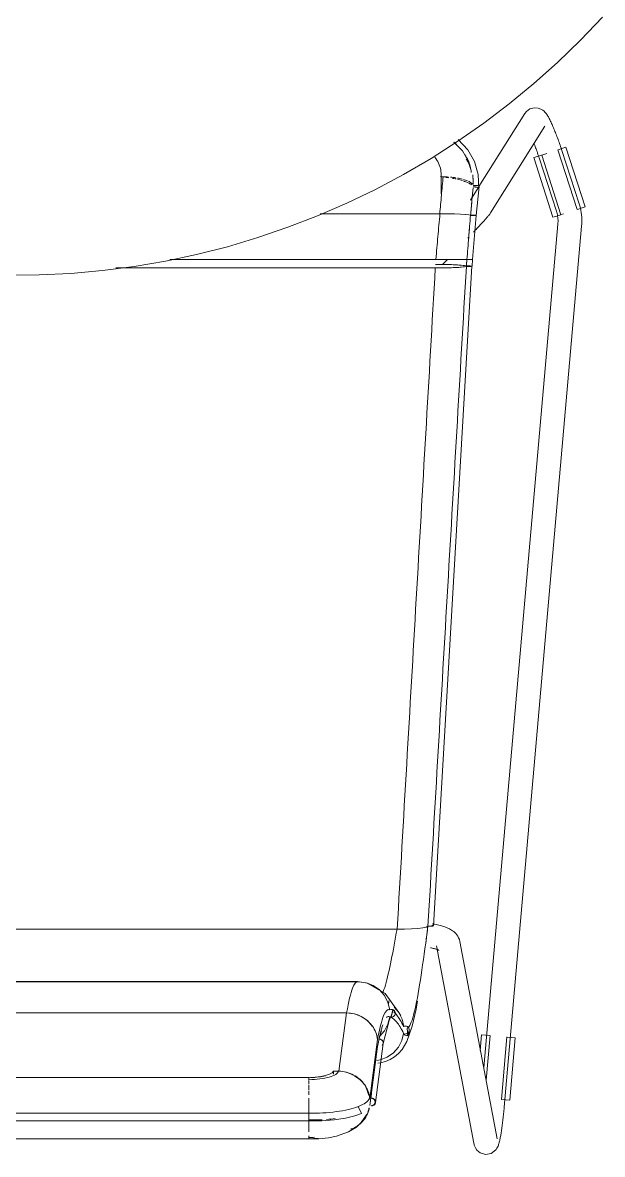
# Model space of a CAD drawing. Header units: millimetres. Extents: x 79795 to 317870, y -36033 to 97293.
# Drawn here: x 219601 to 219892, y 11463 to 12033 of the extents above; entities that cross this region are included whole.
import ezdxf

# ---------------------------------------------------------------- set-up
doc = ezdxf.new("R2010")
doc.units = ezdxf.units.MM
doc.header["$MEASUREMENT"] = 0
doc.layers.add('I-FURN', color=8, linetype='CONTINUOUS', lineweight=9)

msp = doc.modelspace()

# ---------------------------------------------------------------- linework, layer by layer
at = {"layer": 'I-FURN'}
for p, q in [((219881.25, 12023.81), (219892.29, 12035.39)), ((219869.76, 12012.68), (219881.25, 12023.81)), ((219857.83, 12002.02), (219869.76, 12012.68)), ((219845.48, 11991.85), (219857.83, 12002.02)), ((219832.74, 11982.18), (219845.48, 11991.85)), ((219853.23, 11986.95), (219830.2, 11950.18)), ((219854.12, 11988.07), (219853.23, 11986.95)), ((219854.12, 11988.07), (219855.86, 11989.29)), ((219855.86, 11989.29), (219858.08, 11989.88)), ((219858.08, 11989.88), (219860.06, 11989.71)), ((219860.06, 11989.71), (219861.44, 11989.18)), ((219861.44, 11989.18), (219862.35, 11988.62)), ((219862.35, 11988.62), (219862.98, 11988.1)), ((219862.98, 11988.1), (219863.44, 11987.63)), ((219863.44, 11987.63), (219863.81, 11987.21)), ((219863.81, 11987.21), (219864.13, 11986.81)), ((219864.13, 11986.81), (219864.4, 11986.41)), ((219864.4, 11986.41), (219864.66, 11986.03)), ((219864.66, 11986.03), (219864.9, 11985.64)), ((219819.62, 11973.02), (219832.74, 11982.18)), ((219836.09, 11936.99), (219863.4, 11980.58)), ((219864.9, 11985.64), (219865.14, 11985.24)), ((219865.14, 11985.24), (219865.37, 11984.83)), ((219865.37, 11984.83), (219865.6, 11984.4)), ((219865.6, 11984.4), (219865.82, 11983.96)), ((219865.82, 11983.96), (219866.05, 11983.5)), ((219866.05, 11983.5), (219866.29, 11983.03)), ((219866.29, 11983.03), (219866.52, 11982.54)), ((219866.52, 11982.54), (219866.75, 11982.03)), ((219866.75, 11982.03), (219866.99, 11981.5)), ((219866.99, 11981.5), (219867.23, 11980.96)), ((219867.23, 11980.96), (219867.47, 11980.39)), ((219867.47, 11980.39), (219867.72, 11979.82)), ((219867.72, 11979.82), (219867.97, 11979.22)), ((219867.97, 11979.22), (219868.21, 11978.61)), ((219868.21, 11978.61), (219868.47, 11977.98)), ((219868.47, 11977.98), (219868.72, 11977.34)), ((219868.72, 11977.34), (219868.97, 11976.69)), ((219868.97, 11976.69), (219869.23, 11976.03)), ((219869.23, 11976.03), (219869.48, 11975.35)), ((219869.48, 11975.35), (219869.73, 11974.66)), ((219869.73, 11974.66), (219869.99, 11973.96)), ((219806.14, 11964.4), (219819.62, 11973.02)), ((219821.91, 11968.18), (219817.66, 11972.64)), ((219824.6, 11968.76), (219819.85, 11973.91)), ((219858.04, 11971.69), (219858.27, 11971.07)), ((219858.27, 11971.07), (219858.5, 11970.43)), ((219858.5, 11970.43), (219858.74, 11969.78)), ((219858.74, 11969.78), (219858.97, 11969.13)), ((219858.97, 11969.13), (219859.21, 11968.46)), ((219869.99, 11973.96), (219870.24, 11973.25)), ((219869.99, 11968.71), (219871.96, 11969.35)), ((219870.24, 11973.25), (219870.5, 11972.54)), ((219870.5, 11972.54), (219870.75, 11971.82)), ((219870.75, 11971.82), (219871, 11971.09)), ((219871, 11971.09), (219871.25, 11970.35)), ((219871.25, 11970.35), (219871.5, 11969.62)), ((219871.5, 11969.62), (219871.74, 11968.88)), ((219871.96, 11969.35), (219873.91, 11969.98)), ((219873.91, 11969.98), (219883.6, 11939.97)), ((219792.33, 11956.32), (219806.14, 11964.4)), ((219825.28, 11962.35), (219821.91, 11968.18)), ((219827.98, 11962.75), (219824.6, 11968.76)), ((219857.76, 11964.76), (219859.71, 11965.39)), ((219857.76, 11964.76), (219867.45, 11934.76)), ((219859.21, 11968.46), (219859.44, 11967.79)), ((219859.44, 11967.79), (219859.68, 11967.11)), ((219859.68, 11967.11), (219859.91, 11966.42)), ((219859.71, 11965.39), (219861.68, 11966.03)), ((219859.91, 11966.42), (219860.14, 11965.73)), ((219860.14, 11965.73), (219860.37, 11965.04)), ((219860.37, 11965.04), (219860.48, 11964.71)), ((219860.48, 11964.71), (219869.19, 11937.9)), ((219871.49, 11936.06), (219861.8, 11966.07)), ((219864.38, 11966.9), (219861.9, 11966.1)), ((219869.87, 11968.67), (219879.56, 11938.67)), ((219871.74, 11968.88), (219871.89, 11968.42)), ((219880.6, 11941.6), (219871.89, 11968.42)), ((219829.86, 11956.23), (219827.98, 11962.75)), ((219778.21, 11948.8), (219792.33, 11956.32)), ((219811.15, 11955.11), (219812.19, 11955.11)), ((219811.2, 11946.6), (219811.2, 11956.35)), ((219830.14, 11949.32), (219829.86, 11956.23)), ((219763.8, 11941.86), (219778.21, 11948.8)), ((219829.83, 11949.6), (219825.92, 11943.36)), ((219830.27, 11950.21), (219828.85, 11935.72)), ((219749.12, 11935.49), (219763.8, 11941.86)), ((219880.62, 11941.56), (219880.6, 11941.6)), ((219880.95, 11940.47), (219880.62, 11941.56)), ((219881.23, 11939.36), (219880.95, 11940.47)), ((219734.2, 11929.72), (219749.12, 11935.49)), ((219810.5, 11936.55), (219750.38, 11936.55)), ((219750.38, 11936.55), (219810.5, 11936.55)), ((219814.26, 11936.53), (219810.5, 11936.55)), ((219810.62, 11936.55), (219814.26, 11936.53)), ((219814.35, 11936.53), (219817.79, 11936.45)), ((219817.79, 11936.45), (219814.36, 11936.53)), ((219820.89, 11936.34), (219817.79, 11936.45)), ((219817.86, 11936.45), (219820.89, 11936.34)), ((219823.37, 11936.19), (219820.89, 11936.34)), ((219820.93, 11936.34), (219823.37, 11936.19)), ((219825.1, 11936.01), (219823.37, 11936.19)), ((219823.39, 11936.19), (219825.1, 11936.01)), ((219826, 11935.82), (219825.1, 11936.01)), ((219825.11, 11936.01), (219825.99, 11935.82)), ((219825.99, 11935.82), (219826.46, 11935.82)), ((219826.47, 11935.82), (219826, 11935.82)), ((219826.01, 11935.63), (219826.48, 11935.62)), ((219826.48, 11935.62), (219826.01, 11935.63)), ((219826.46, 11935.82), (219826.96, 11935.83)), ((219826.96, 11935.83), (219826.47, 11935.82)), ((219826.48, 11935.62), (219826.98, 11935.62)), ((219826.97, 11935.62), (219826.48, 11935.62)), ((219827.45, 11935.82), (219826.96, 11935.83)), ((219826.96, 11935.83), (219827.45, 11935.82)), ((219827.47, 11935.63), (219826.97, 11935.62)), ((219826.98, 11935.62), (219827.47, 11935.63)), ((219828.84, 11935.72), (219827.02, 11913.52)), ((219827.91, 11935.81), (219827.45, 11935.82)), ((219827.45, 11935.82), (219827.9, 11935.81)), ((219827.47, 11935.63), (219827.92, 11935.64)), ((219827.92, 11935.64), (219827.47, 11935.63)), ((219827.9, 11935.81), (219828.29, 11935.8)), ((219828.29, 11935.8), (219827.91, 11935.81)), ((219828.59, 11935.77), (219828.29, 11935.8)), ((219828.29, 11935.8), (219828.58, 11935.77)), ((219828.3, 11935.65), (219828.59, 11935.67)), ((219828.59, 11935.67), (219828.3, 11935.65)), ((219828.78, 11935.75), (219828.59, 11935.77)), ((219828.59, 11935.67), (219828.78, 11935.7)), ((219828.78, 11935.7), (219828.59, 11935.67)), ((219828.77, 11935.75), (219828.84, 11935.72)), ((219828.85, 11935.72), (219828.78, 11935.75)), ((219828.78, 11935.7), (219828.85, 11935.72)), ((219828.84, 11935.72), (219828.78, 11935.7)), ((219834.56, 11935.01), (219834.33, 11934.75)), ((219834.78, 11935.26), (219834.56, 11935.01)), ((219834.98, 11935.51), (219834.78, 11935.26)), ((219835.17, 11935.74), (219834.98, 11935.51)), ((219835.35, 11935.96), (219835.17, 11935.74)), ((219835.52, 11936.18), (219835.35, 11935.96)), ((219835.7, 11936.41), (219835.52, 11936.18)), ((219835.88, 11936.67), (219835.7, 11936.41)), ((219836.09, 11936.99), (219835.88, 11936.67)), ((219869.4, 11935.39), (219867.45, 11934.76)), ((219869.19, 11937.9), (219869.38, 11937.26)), ((219869.38, 11937.26), (219869.55, 11936.62)), ((219871.37, 11936.02), (219869.4, 11935.39)), ((219869.55, 11936.62), (219869.69, 11935.97)), ((219869.69, 11935.97), (219869.8, 11935.32)), ((219869.8, 11935.32), (219869.89, 11934.67)), ((219872.75, 11936.47), (219871.59, 11936.09)), ((219881.65, 11939.34), (219879.75, 11938.73)), ((219881.47, 11938.25), (219881.23, 11939.36)), ((219881.67, 11937.12), (219881.47, 11938.25)), ((219883.6, 11939.97), (219881.65, 11939.34)), ((219881.82, 11935.99), (219881.67, 11937.12)), ((219881.92, 11934.85), (219881.82, 11935.99)), ((219881.98, 11933.71), (219881.92, 11934.85)), ((219719.06, 11924.54), (219734.2, 11929.72)), ((219829.25, 11929.15), (219828.82, 11928.68)), ((219829.67, 11929.6), (219829.25, 11929.15)), ((219830.08, 11930.04), (219829.67, 11929.6)), ((219830.49, 11930.48), (219830.08, 11930.04)), ((219830.88, 11930.9), (219830.49, 11930.48)), ((219831.26, 11931.32), (219830.88, 11930.9)), ((219831.63, 11931.72), (219831.26, 11931.32)), ((219831.98, 11932.11), (219831.63, 11931.72)), ((219832.33, 11932.49), (219831.98, 11932.11)), ((219832.66, 11932.85), (219832.33, 11932.49)), ((219869.93, 11931.34), (219832.65, 11506.99)), ((219832.97, 11933.2), (219832.66, 11932.85)), ((219833.27, 11933.54), (219832.97, 11933.2)), ((219833.56, 11933.86), (219833.27, 11933.54)), ((219833.83, 11934.17), (219833.56, 11933.86)), ((219834.09, 11934.47), (219833.83, 11934.17)), ((219834.33, 11934.75), (219834.09, 11934.47)), ((219842.94, 11486.97), (219881.89, 11930.29)), ((219869.89, 11934.67), (219869.95, 11934.01)), ((219869.94, 11931.36), (219869.93, 11931.34)), ((219869.98, 11932.02), (219869.94, 11931.36)), ((219869.95, 11934.01), (219869.99, 11933.35)), ((219870, 11932.68), (219869.98, 11932.02)), ((219869.99, 11933.35), (219870, 11932.68)), ((219881.89, 11930.29), (219881.97, 11931.43)), ((219881.97, 11931.43), (219882, 11932.57)), ((219882, 11932.57), (219881.98, 11933.71)), ((219703.72, 11919.98), (219719.06, 11924.54)), ((219825.11, 11924.77), (219824.63, 11924.26)), ((219827.93, 11927.74), (219827.47, 11927.25)), ((219828.37, 11928.21), (219827.93, 11927.74)), ((219828.82, 11928.68), (219828.37, 11928.21)), ((219688.22, 11916.03), (219703.72, 11919.98)), ((219656.8, 11910.02), (219672.57, 11912.71)), ((219672.57, 11912.71), (219688.22, 11916.03)), ((219674.81, 11913.59), (219808.55, 11913.59)), ((219808.55, 11913.59), (219674.81, 11913.59)), ((219808.55, 11913.59), (219812.34, 11913.58)), ((219812.34, 11913.58), (219808.55, 11913.59)), ((219811.78, 11910.91), (219814.35, 11913.58)), ((219812.34, 11913.58), (219815.91, 11913.58)), ((219815.91, 11913.58), (219812.34, 11913.58)), ((219815.9, 11913.47), (219812.34, 11913.46)), ((219812.34, 11913.46), (219815.9, 11913.47)), ((219815.91, 11913.58), (219819.04, 11913.57)), ((219819.04, 11913.57), (219815.91, 11913.58)), ((219821.52, 11913.49), (219819.02, 11913.48)), ((219819.03, 11913.48), (219821.53, 11913.49)), ((219819.04, 11913.57), (219821.54, 11913.56)), ((219821.54, 11913.56), (219819.04, 11913.57)), ((219823.27, 11913.5), (219821.52, 11913.49)), ((219821.53, 11913.49), (219823.28, 11913.5)), ((219823.29, 11913.54), (219821.54, 11913.56)), ((219821.55, 11913.56), (219823.29, 11913.54)), ((219823.29, 11913.54), (219824.18, 11913.53)), ((219824.18, 11913.53), (219823.29, 11913.54)), ((219824.64, 11913.52), (219824.17, 11913.52)), ((219824.17, 11913.52), (219824.64, 11913.52)), ((219824.18, 11913.53), (219824.65, 11913.53)), ((219824.65, 11913.53), (219824.18, 11913.53)), ((219825.14, 11913.51), (219824.64, 11913.52)), ((219824.64, 11913.52), (219825.14, 11913.51)), ((219824.65, 11913.53), (219825.14, 11913.53)), ((219825.15, 11913.53), (219824.65, 11913.53)), ((219825.14, 11913.53), (219825.63, 11913.53)), ((219825.63, 11913.52), (219825.14, 11913.51)), ((219825.14, 11913.51), (219825.63, 11913.52)), ((219825.64, 11913.53), (219825.15, 11913.53)), ((219825.63, 11913.53), (219826.09, 11913.53)), ((219826.08, 11913.52), (219825.63, 11913.52)), ((219825.63, 11913.52), (219826.08, 11913.52)), ((219826.09, 11913.53), (219825.64, 11913.53)), ((219826.46, 11913.52), (219826.08, 11913.52)), ((219826.08, 11913.52), (219826.47, 11913.52)), ((219826.09, 11913.53), (219826.47, 11913.53)), ((219826.47, 11913.53), (219826.09, 11913.53)), ((219826.76, 11913.52), (219826.46, 11913.52)), ((219826.47, 11913.53), (219826.76, 11913.53)), ((219826.76, 11913.53), (219826.47, 11913.53)), ((219826.47, 11913.52), (219826.76, 11913.52)), ((219826.75, 11910.16), (219827.01, 11913.52)), ((219826.76, 11913.53), (219826.95, 11913.52)), ((219826.95, 11913.52), (219826.76, 11913.53)), ((219826.95, 11913.52), (219826.76, 11913.52)), ((219826.76, 11913.52), (219826.95, 11913.52)), ((219826.95, 11913.52), (219827.01, 11913.52)), ((219827.01, 11913.52), (219826.95, 11913.52)), ((219826.95, 11913.52), (219827.02, 11913.52)), ((219827.02, 11913.52), (219826.95, 11913.52)), ((219609.02, 11905.74), (219625, 11906.53)), ((219625, 11906.53), (219640.93, 11907.96)), ((219640.93, 11907.96), (219656.8, 11910.02)), ((219647.71, 11909.27), (219808.29, 11909.27)), ((219808.29, 11909.27), (219647.71, 11909.27)), ((219826.74, 11910.16), (219807.45, 11578.25)), ((219808.29, 11909.27), (219812.07, 11909.3)), ((219812.08, 11911.03), (219808.4, 11911.06)), ((219812.07, 11909.3), (219815.64, 11909.37)), ((219815.63, 11910.95), (219812.08, 11911.03)), ((219818.75, 11910.83), (219815.63, 11910.95)), ((219815.64, 11909.37), (219818.77, 11909.5)), ((219821.25, 11910.67), (219818.75, 11910.83)), ((219818.77, 11909.5), (219821.27, 11909.66)), ((219823, 11910.47), (219821.25, 11910.67)), ((219821.27, 11909.66), (219823.02, 11909.85)), ((219823.9, 11910.26), (219823, 11910.47)), ((219823.02, 11909.85), (219823.91, 11910.06)), ((219824.37, 11910.27), (219823.9, 11910.26)), ((219823.91, 11910.06), (219824.38, 11910.06)), ((219824.87, 11910.27), (219824.37, 11910.27)), ((219824.38, 11910.06), (219824.87, 11910.05)), ((219825.36, 11910.27), (219824.87, 11910.27)), ((219824.87, 11910.05), (219825.36, 11910.06)), ((219825.81, 11910.26), (219825.36, 11910.27)), ((219825.36, 11910.06), (219825.81, 11910.07)), ((219826.19, 11910.24), (219825.81, 11910.26)), ((219825.81, 11910.07), (219826.2, 11910.09)), ((219826.48, 11910.22), (219826.19, 11910.24)), ((219826.2, 11910.09), (219826.49, 11910.11)), ((219826.67, 11910.19), (219826.48, 11910.22)), ((219826.49, 11910.11), (219826.68, 11910.14)), ((219826.74, 11910.16), (219826.67, 11910.19)), ((219826.68, 11910.14), (219826.74, 11910.16)), ((219593.02, 11905.6), (219609.02, 11905.74)), ((219405.64, 11576.54), (219789.04, 11576.54)), ((219789.04, 11576.54), (219405.64, 11576.54)), ((219789.04, 11576.54), (219792.81, 11576.6)), ((219792.81, 11576.6), (219789.12, 11576.54)), ((219792.81, 11576.6), (219796.34, 11576.75)), ((219796.34, 11576.75), (219792.87, 11576.6)), ((219796.34, 11576.75), (219799.44, 11576.99)), ((219799.45, 11576.99), (219796.39, 11576.75)), ((219799.44, 11576.99), (219801.94, 11577.3)), ((219801.94, 11577.3), (219799.48, 11576.99)), ((219801.94, 11577.3), (219803.68, 11577.67)), ((219803.68, 11577.67), (219801.95, 11577.3)), ((219803.68, 11577.67), (219804.59, 11578.07)), ((219804.59, 11578.07), (219803.68, 11577.67)), ((219804.59, 11578.07), (219805.06, 11578.05)), ((219805.06, 11578.05), (219804.59, 11578.07)), ((219805.06, 11578.05), (219805.55, 11578.04)), ((219805.56, 11578.04), (219805.06, 11578.05)), ((219805.55, 11578.04), (219806.05, 11578.05)), ((219806.05, 11578.05), (219805.56, 11578.04)), ((219806.05, 11578.05), (219806.5, 11578.07)), ((219806.51, 11578.07), (219806.05, 11578.05)), ((219806.5, 11578.07), (219806.89, 11578.11)), ((219806.89, 11578.11), (219806.51, 11578.07)), ((219806.91, 11578.4), (219806.54, 11578.44)), ((219806.54, 11578.44), (219806.92, 11578.4)), ((219807.35, 11579.16), (219806.64, 11579.28)), ((219806.89, 11578.11), (219807.19, 11578.15)), ((219807.19, 11578.15), (219806.89, 11578.11)), ((219807.2, 11578.36), (219806.91, 11578.4)), ((219806.92, 11578.4), (219807.21, 11578.36)), ((219808.04, 11579.04), (219807.35, 11579.16)), ((219807.45, 11578.25), (219807.39, 11578.31)), ((219807.39, 11578.31), (219807.45, 11578.25)), ((219808.72, 11578.9), (219808.04, 11579.04)), ((219809.39, 11578.76), (219808.72, 11578.9)), ((219810.05, 11578.61), (219809.39, 11578.76)), ((219810.69, 11578.44), (219810.05, 11578.61)), ((219811.32, 11578.27), (219810.69, 11578.44)), ((219811.94, 11578.09), (219811.32, 11578.27)), ((219812.54, 11577.9), (219811.94, 11578.09)), ((219813.13, 11577.69), (219812.54, 11577.9)), ((219813.71, 11577.47), (219813.13, 11577.69)), ((219814.29, 11577.24), (219813.71, 11577.47)), ((219814.85, 11576.98), (219814.29, 11577.24)), ((219815.4, 11576.71), (219814.85, 11576.98)), ((219815.93, 11576.42), (219815.4, 11576.71)), ((219816.47, 11576.1), (219815.93, 11576.42)), ((219817.01, 11575.74), (219816.47, 11576.1)), ((219817.54, 11575.34), (219817.01, 11575.74)), ((219818.07, 11574.88), (219817.54, 11575.34)), ((219818.59, 11574.37), (219818.07, 11574.88)), ((219819.1, 11573.77), (219818.59, 11574.37)), ((219819.59, 11573.08), (219819.1, 11573.77)), ((219820.02, 11572.29), (219819.59, 11573.08)), ((219820.39, 11571.4), (219820.02, 11572.29)), ((219820.65, 11570.41), (219820.39, 11571.4)), ((219839.46, 11471.12), (219820.65, 11570.41)), ((219806.31, 11567.15), (219805.81, 11567.25)), ((219806.78, 11567.05), (219806.31, 11567.15)), ((219807.22, 11566.94), (219806.78, 11567.05)), ((219807.64, 11566.84), (219807.22, 11566.94)), ((219808.04, 11566.73), (219807.64, 11566.84)), ((219808.4, 11566.62), (219808.04, 11566.73)), ((219808.74, 11566.51), (219808.4, 11566.62)), ((219809.04, 11566.41), (219808.74, 11566.51)), ((219808.85, 11568.17), (219827.67, 11468.88)), ((219809.31, 11566.31), (219809.04, 11566.41)), ((219809.54, 11566.21), (219809.31, 11566.31)), ((219809.74, 11566.12), (219809.54, 11566.21)), ((219809.89, 11566.05), (219809.74, 11566.12)), ((219809.98, 11566), (219809.89, 11566.05)), ((219810.05, 11565.96), (219809.98, 11566)), ((219810.07, 11565.94), (219810.05, 11565.96)), ((219424.94, 11550.04), (219769.73, 11550.04)), ((219769.73, 11550.04), (219424.94, 11550.04)), ((219769.19, 11550.19), (219464.39, 11550.19)), ((219769.19, 11550.19), (219774.23, 11549.39)), ((219773.52, 11549.56), (219769.73, 11550.04)), ((219769.73, 11550.03), (219773.52, 11549.56)), ((219773.52, 11549.56), (219777.09, 11548.19)), ((219777.09, 11548.2), (219773.52, 11549.56)), ((219774.23, 11549.39), (219777.4, 11548.02)), ((219774.38, 11549.32), (219783.03, 11544.21)), ((219780.23, 11546.03), (219777.09, 11548.2)), ((219777.09, 11548.19), (219780.22, 11546.02)), ((219780.22, 11546.02), (219782.73, 11543.15)), ((219782.73, 11543.15), (219780.23, 11546.03)), ((219782.73, 11543.15), (219784.48, 11539.76)), ((219784.49, 11539.76), (219782.73, 11543.15)), ((219783.03, 11544.21), (219790.02, 11534.67)), ((219785.38, 11536.05), (219784.49, 11539.76)), ((219785.85, 11536.21), (219785.38, 11536.05)), ((219785.38, 11536.04), (219785.85, 11536.2)), ((219786.35, 11536.25), (219785.85, 11536.21)), ((219785.85, 11536.2), (219786.35, 11536.24)), ((219786.84, 11536.16), (219786.35, 11536.25)), ((219786.35, 11536.24), (219786.84, 11536.16)), ((219787.56, 11537.43), (219789.96, 11534.59)), ((219789.97, 11534.59), (219787.56, 11537.43)), ((219796.72, 11527.75), (219798.61, 11536.27)), ((219798.61, 11536.27), (219799.35, 11540.34)), ((219430.98, 11534.44), (219763.69, 11534.44)), ((219763.69, 11534.44), (219430.98, 11534.44)), ((219763.69, 11534.44), (219759.83, 11505.16)), ((219767.46, 11533.96), (219763.69, 11534.44)), ((219771.01, 11532.64), (219767.64, 11533.92)), ((219774.12, 11530.57), (219771.01, 11532.64)), ((219776.61, 11527.82), (219774.12, 11530.57)), ((219782.06, 11519.08), (219785.02, 11530.69)), ((219784.49, 11528.82), (219785.38, 11532.54)), ((219785.02, 11530.69), (219787.19, 11536.01)), ((219785.85, 11532.38), (219785.38, 11532.54)), ((219785.38, 11532.54), (219785.85, 11532.38)), ((219786.35, 11532.34), (219785.85, 11532.38)), ((219785.85, 11532.38), (219786.35, 11532.34)), ((219786.06, 11532.25), (219786.89, 11536.15)), ((219786.84, 11532.42), (219786.35, 11532.34)), ((219786.35, 11532.34), (219786.84, 11532.42)), ((219786.84, 11536.16), (219787.29, 11535.96)), ((219787.29, 11535.96), (219786.84, 11536.16)), ((219787.29, 11532.62), (219786.84, 11532.42)), ((219786.84, 11532.42), (219787.29, 11532.62)), ((219787.29, 11535.96), (219787.67, 11535.64)), ((219787.67, 11535.65), (219787.29, 11535.96)), ((219787.67, 11532.94), (219787.29, 11532.62)), ((219787.29, 11532.62), (219787.67, 11532.94)), ((219787.97, 11535.24), (219787.67, 11535.65)), ((219787.67, 11535.64), (219787.96, 11535.24)), ((219787.96, 11533.34), (219787.67, 11532.94)), ((219787.67, 11532.94), (219787.97, 11533.34)), ((219787.96, 11535.24), (219788.15, 11534.78)), ((219788.15, 11533.8), (219787.96, 11533.34)), ((219788.16, 11534.78), (219787.97, 11535.24)), ((219787.97, 11533.34), (219788.16, 11533.8)), ((219788.15, 11534.78), (219788.22, 11534.29)), ((219788.22, 11534.29), (219788.15, 11533.8)), ((219788.22, 11534.29), (219788.16, 11534.78)), ((219788.16, 11533.8), (219788.22, 11534.29)), ((219789.96, 11534.59), (219791.6, 11531.27)), ((219791.61, 11531.27), (219789.97, 11534.59)), ((219790.02, 11534.67), (219790.91, 11532.92)), ((219791.6, 11531.27), (219792.39, 11527.65)), ((219792.39, 11527.66), (219791.61, 11531.27)), ((219780.23, 11522.55), (219782.73, 11525.43)), ((219781.23, 11525.46), (219780.47, 11523.02)), ((219782.73, 11525.43), (219784.49, 11528.82)), ((219792.86, 11527.81), (219792.39, 11527.66)), ((219792.39, 11527.65), (219792.86, 11527.8)), ((219793.36, 11527.84), (219792.86, 11527.81)), ((219792.86, 11527.8), (219793.36, 11527.83)), ((219793.86, 11527.75), (219793.36, 11527.84)), ((219793.36, 11527.83), (219793.85, 11527.74)), ((219793.85, 11527.74), (219794.3, 11527.54)), ((219794.31, 11527.54), (219793.86, 11527.75)), ((219794.05, 11520.13), (219796.72, 11527.75)), ((219794.41, 11522.92), (219794.22, 11526.77)), ((219794.3, 11527.54), (219794.68, 11527.22)), ((219794.69, 11527.22), (219794.31, 11527.54)), ((219794.94, 11524.93), (219794.64, 11524.54)), ((219794.65, 11524.54), (219794.95, 11524.93)), ((219794.68, 11527.22), (219794.97, 11526.82)), ((219794.97, 11526.82), (219794.69, 11527.22)), ((219795.14, 11525.39), (219794.94, 11524.93)), ((219794.95, 11524.93), (219795.14, 11525.39)), ((219794.97, 11526.82), (219795.15, 11526.36)), ((219795.16, 11526.36), (219794.97, 11526.82)), ((219795.21, 11525.87), (219795.14, 11525.39)), ((219795.14, 11525.39), (219795.22, 11525.87)), ((219795.15, 11526.36), (219795.21, 11525.87)), ((219795.22, 11525.87), (219795.16, 11526.36)), ((219775.4, 11491.36), (219779.24, 11521.06)), ((219778.22, 11489.38), (219782.07, 11519.15)), ((219780.47, 11523.02), (219779.1, 11516.73)), ((219780.21, 11521.25), (219779.71, 11521.22)), ((219780.7, 11521.17), (219780.21, 11521.25)), ((219781.15, 11520.98), (219780.7, 11521.17)), ((219781.53, 11520.68), (219781.15, 11520.98)), ((219781.83, 11520.3), (219781.53, 11520.68)), ((219782.02, 11519.86), (219781.83, 11520.3)), ((219782.08, 11519.39), (219782.02, 11519.86)), ((219782.02, 11518.92), (219782.08, 11519.39)), ((219789.7, 11517.22), (219791.44, 11520.54)), ((219791.44, 11520.54), (219792.34, 11524.17)), ((219791.54, 11516.01), (219794.05, 11520.13)), ((219792.81, 11524.01), (219792.34, 11524.17)), ((219792.34, 11524.17), (219792.81, 11524)), ((219793.25, 11523.25), (219794.41, 11522.92)), ((219793.8, 11524.04), (219793.31, 11523.96)), ((219793.31, 11523.96), (219793.8, 11524.04)), ((219794.26, 11524.23), (219793.8, 11524.04)), ((219793.8, 11524.04), (219794.26, 11524.23)), ((219794.64, 11524.54), (219794.26, 11524.23)), ((219794.26, 11524.23), (219794.65, 11524.54)), ((219831.6, 11523.47), (219830.91, 11515.57)), ((219831.6, 11523.47), (219833.65, 11523.29)), ((219833.65, 11523.29), (219835.71, 11523.11)), ((219833.86, 11500.62), (219835.83, 11523.1)), ((219844.28, 11522.36), (219841.52, 11490.95)), ((219844.41, 11522.34), (219846.47, 11522.16)), ((219848.51, 11521.98), (219845.75, 11490.57)), ((219846.47, 11522.16), (219848.51, 11521.98)), ((219775.38, 11487.82), (219779.22, 11517.51)), ((219781.54, 11518.09), (219781.83, 11518.48)), ((219781.83, 11518.48), (219782.02, 11518.92)), ((219784.13, 11512.22), (219787.21, 11514.39)), ((219787.21, 11514.39), (219789.7, 11517.22)), ((219788.32, 11515.49), (219787.21, 11514.39)), ((219787.83, 11512.37), (219789.81, 11514.05)), ((219789.81, 11514.05), (219791.54, 11516.01)), ((219780.61, 11510.82), (219778.87, 11510.45)), ((219778.88, 11510.45), (219780.62, 11510.82)), ((219779.34, 11509.16), (219780.76, 11509.3)), ((219780.62, 11510.82), (219784.13, 11512.22)), ((219780.76, 11509.3), (219783.26, 11509.96)), ((219783.26, 11509.96), (219785.63, 11510.99)), ((219785.63, 11510.99), (219787.83, 11512.37)), ((219747.8, 11502.08), (219744.76, 11501.97)), ((219750.65, 11502.4), (219747.8, 11502.08)), ((219753.14, 11502.91), (219750.65, 11502.4)), ((219755.13, 11503.58), (219753.14, 11502.91)), ((219756.48, 11504.37), (219755.13, 11503.58)), ((219757.12, 11505.23), (219756.48, 11504.37)), ((219757.12, 11503.56), (219757.12, 11505.23)), ((219759.83, 11505.16), (219757.12, 11505.23)), ((219744.76, 11501.97), (219449.91, 11501.97)), ((219449.91, 11501.91), (219744.76, 11501.91)), ((219744.76, 11500.38), (219744.76, 11498.64)), ((219744.76, 11498.06), (219744.76, 11495.59)), ((219744.76, 11495.07), (219744.76, 11493.23)), ((219744.76, 11491.6), (219744.76, 11484.04)), ((219775.83, 11491.35), (219776.15, 11493.79)), ((219843.71, 11490.75), (219841.65, 11490.93)), ((219845.75, 11490.57), (219843.71, 11490.75)), ((219744.76, 11484.04), (219744.76, 11487.85)), ((219771.19, 11483.79), (219769.43, 11487.33)), ((219842.72, 11484.56), (219842.79, 11485.31)), ((219842.79, 11485.31), (219842.86, 11486.06)), ((219842.86, 11486.06), (219842.93, 11486.81)), ((219842.93, 11486.81), (219842.94, 11486.97)), ((219744.76, 11484.07), (219449.91, 11484.07)), ((219449.91, 11480.11), (219744.76, 11480.11)), ((219744.76, 11483.73), (219744.76, 11483.96)), ((219744.76, 11483.96), (219744.76, 11480.11)), ((219744.76, 11483.4), (219744.76, 11483.73)), ((219744.76, 11482.99), (219744.76, 11483.4)), ((219744.76, 11482.51), (219744.76, 11482.99)), ((219744.76, 11482.01), (219744.76, 11482.51)), ((219744.76, 11481.52), (219744.76, 11482.01)), ((219744.76, 11481.07), (219744.76, 11481.52)), ((219744.76, 11480.68), (219744.76, 11481.07)), ((219744.76, 11480.37), (219744.76, 11480.68)), ((219744.76, 11480.18), (219744.76, 11480.37)), ((219744.76, 11477.33), (219744.76, 11480.35)), ((219744.76, 11480.35), (219744.76, 11477.34)), ((219744.76, 11480.11), (219751.3, 11480.2)), ((219744.76, 11480.11), (219744.76, 11480.18)), ((219751.3, 11480.2), (219757.43, 11480.69)), ((219757.43, 11480.69), (219763.05, 11481.53)), ((219763.05, 11481.53), (219767.74, 11482.63)), ((219767.74, 11482.63), (219771.19, 11483.79)), ((219768.58, 11477), (219771.06, 11479.29)), ((219771.06, 11479.29), (219773.73, 11483.19)), ((219773.73, 11483.19), (219773.83, 11483.39)), ((219842.07, 11478.8), (219842.16, 11479.49)), ((219842.16, 11479.49), (219842.24, 11480.19)), ((219842.24, 11480.19), (219842.33, 11480.9)), ((219842.33, 11480.9), (219842.41, 11481.62)), ((219842.41, 11481.62), (219842.49, 11482.34)), ((219842.49, 11482.34), (219842.56, 11483.08)), ((219842.56, 11483.08), (219842.64, 11483.81)), ((219842.64, 11483.81), (219842.72, 11484.56)), ((219744.76, 11477.17), (219744.76, 11474.59)), ((219758.65, 11472.48), (219764.7, 11474.61)), ((219764.7, 11474.61), (219768.58, 11477)), ((219841.26, 11473.25), (219841.35, 11473.8)), ((219841.35, 11473.8), (219841.45, 11474.37)), ((219841.45, 11474.37), (219841.54, 11474.96)), ((219841.54, 11474.96), (219841.63, 11475.56)), ((219841.63, 11475.56), (219841.72, 11476.18)), ((219841.72, 11476.18), (219841.81, 11476.81)), ((219841.81, 11476.81), (219841.9, 11477.46)), ((219841.9, 11477.46), (219841.99, 11478.13)), ((219841.99, 11478.13), (219842.07, 11478.8)), ((219449.91, 11471.07), (219744.76, 11471.07)), ((219744.76, 11472.56), (219744.76, 11471.09)), ((219744.76, 11471.07), (219744.76, 11471.24)), ((219744.76, 11471.07), (219749.79, 11471.18)), ((219749.79, 11471.18), (219754.62, 11471.69)), ((219754.62, 11471.69), (219758.65, 11472.48)), ((219827.76, 11468.47), (219827.67, 11468.88)), ((219827.89, 11467.95), (219827.76, 11468.47)), ((219828.11, 11467.33), (219827.89, 11467.95)), ((219839.82, 11467.46), (219839.99, 11467.89)), ((219839.99, 11467.89), (219840.14, 11468.29)), ((219840.14, 11468.29), (219840.26, 11468.69)), ((219840.26, 11468.69), (219840.38, 11469.09)), ((219840.38, 11469.09), (219840.48, 11469.49)), ((219840.48, 11469.49), (219840.59, 11469.9)), ((219840.59, 11469.9), (219840.69, 11470.33)), ((219840.69, 11470.33), (219840.79, 11470.77)), ((219840.79, 11470.77), (219840.88, 11471.23)), ((219840.88, 11471.23), (219840.98, 11471.71)), ((219840.98, 11471.71), (219841.07, 11472.2)), ((219841.07, 11472.2), (219841.17, 11472.72)), ((219841.17, 11472.72), (219841.26, 11473.25)), ((219828.48, 11466.53), (219828.11, 11467.33)), ((219829.23, 11465.45), (219828.48, 11466.53)), ((219830.81, 11464.12), (219829.23, 11465.45)), ((219830.81, 11464.12), (219833.56, 11463.29)), ((219833.56, 11463.29), (219836.32, 11463.77)), ((219836.32, 11463.77), (219837.97, 11464.82)), ((219837.97, 11464.82), (219838.83, 11465.72)), ((219838.83, 11465.72), (219839.31, 11466.43)), ((219839.31, 11466.43), (219839.61, 11466.99)), ((219839.61, 11466.99), (219839.82, 11467.46))]:
    msp.add_line(p, q, dxfattribs=at)
for centre, major_axis, ratio, start_param, end_param in [((219763.56, 11519.37), (-15.78, 0), 0.955139, 3.737469, 4.704147), ((219763.56, 11519.37), (-15.78, 0), 0.955139, 3.495799, 3.737346), ((219763.56, 11519.37), (-15.78, 0), 0.955139, 3.254129, 3.495629), ((219780.12, 11519.38), (-1.96, 0), 0.955139, 2.379629, 4.923331), ((219744.76, 11486.82), (0, -15.75), 0.000004, 2.669107, 2.851347), ((219744.76, 11475.35), (12.4, 0), 0.287441, 4.712389, 4.932602)]:
    msp.add_ellipse(centre, major_axis=major_axis, ratio=ratio, start_param=start_param, end_param=end_param, dxfattribs=at)
for points in [[(219817.6, 11972.62), (219818.06, 11972.24), (219818.52, 11971.85), (219818.97, 11971.45)], [(219812.19, 11955.11), (219811.93, 11952.08), (219811.39, 11945.94), (219810.8, 11939.69), (219810.5, 11936.55)], [(219811.2, 11956.62), (219811.21, 11956.12), (219811.19, 11955.61), (219811.15, 11955.11)], [(219812.19, 11955.11), (219813.14, 11955.1), (219814.07, 11955.07), (219814.98, 11955.01)], [(219815.03, 11954.69), (219814.56, 11954.76), (219814.09, 11954.81), (219813.61, 11954.86)], [(219815.91, 11954.94), (219816.81, 11954.86), (219817.7, 11954.76), (219818.55, 11954.64)], [(219818.72, 11954.04), (219818.07, 11954.18), (219817.41, 11954.32), (219816.72, 11954.44)], [(219821.98, 11953.19), (219821.17, 11953.44), (219820.3, 11953.67), (219819.38, 11953.89)], [(219819.4, 11954.5), (219820.24, 11954.36), (219821.05, 11954.2), (219821.78, 11954.01)], [(219824.6, 11952.2), (219823.97, 11952.49), (219823.22, 11952.77), (219822.4, 11953.04)], [(219822.45, 11953.83), (219823.18, 11953.62), (219823.82, 11953.38), (219824.42, 11953.14)], [(219826.42, 11951.13), (219826.01, 11951.45), (219825.49, 11951.77), (219824.85, 11952.08)], [(219827.09, 11956.05), (219827.28, 11954.82), (219827.31, 11953.56), (219827.32, 11952.3)], [(219827.39, 11951.6), (219827.37, 11952.5), (219827.31, 11953.4), (219827.21, 11954.29)], [(219830.08, 11949.47), (219830.04, 11949.51), (219829.92, 11949.61), (219829.62, 11949.74), (219829.24, 11949.86), (219828.78, 11949.95), (219828.29, 11950.02), (219827.79, 11950.05), (219827.48, 11950.05), (219827.33, 11950.04)], [(219826.71, 11942.71), (219826.48, 11940.43), (219826.25, 11938.13), (219826.03, 11935.82)], [(219810.62, 11936.55), (219810.27, 11932.73), (219809.93, 11928.91), (219809.58, 11925.08)], [(219824.18, 11913.53), (219824.48, 11917.25), (219825.08, 11924.68), (219825.69, 11932.11), (219825.99, 11935.82)], [(219809.58, 11925.08), (219809.24, 11921.25), (219808.9, 11917.42), (219808.55, 11913.59)], [(219824.17, 11913.52), (219824.13, 11912.97), (219824.04, 11911.89), (219823.95, 11910.81), (219823.9, 11910.26)], [(219824.18, 11913.53), (219824.13, 11912.95), (219824.04, 11911.8), (219823.95, 11910.64), (219823.91, 11910.06)], [(219808.29, 11909.27), (219805.09, 11853.74), (219801.9, 11798.21), (219798.7, 11742.78)], [(219804.59, 11578.07), (219807.81, 11633.3), (219814.25, 11743.9), (219820.69, 11854.66), (219823.91, 11910.06)], [(219823.9, 11910.26), (219824.5, 11910.28), (219826, 11910.28), (219826.75, 11910.2), (219826.75, 11910.16)], [(219798.7, 11742.78), (219795.51, 11687.32), (219792.31, 11631.9), (219789.12, 11576.54)], [(219804.57, 11578.06), (219804.21, 11575.23), (219803.86, 11572.38), (219803.5, 11569.56)], [(219769.73, 11550.03), (219769.55, 11550.13), (219769.37, 11550.19), (219769.19, 11550.19)], [(219785.38, 11536.04), (219784.36, 11536.59), (219782.31, 11534.62), (219780.26, 11526.56), (219779.24, 11521.06)], [(219784.99, 11540.51), (219784.93, 11540.04), (219784.88, 11539.57), (219784.82, 11539.11)], [(219785.38, 11532.54), (219784.83, 11532.83), (219784.29, 11532.69), (219783.74, 11532.12)], [(219781.84, 11528.38), (219781.18, 11526.49), (219780.53, 11523.68), (219779.87, 11520.64)], [(219759.59, 11505.15), (219759.46, 11504.59), (219758.51, 11503.49), (219755.19, 11502.09), (219750.39, 11501.13), (219746.66, 11500.87), (219744.76, 11500.84)], [(219745.6, 11501.92), (219748.38, 11501.98), (219750.92, 11502.34), (219753.14, 11502.86)], [(219775.4, 11491.36), (219775.25, 11492.6), (219774.67, 11494.98), (219772.9, 11498.32), (219770.37, 11501.16), (219767.23, 11503.35), (219763.63, 11504.76), (219761.13, 11505.12), (219759.83, 11505.16)], [(219763.37, 11504.61), (219764.6, 11504.28), (219765.76, 11503.79), (219766.92, 11503.22)], [(219767.68, 11502.79), (219769.61, 11501.62), (219771.53, 11500.14), (219772.56, 11498.24)], [(219773.41, 11496.87), (219774.11, 11495.61), (219774.51, 11494.25), (219774.85, 11492.87)], [(219775.19, 11491.37), (219774.84, 11490.64), (219773.53, 11489.24), (219771.06, 11487.97), (219769.6, 11487.4)], [(219774.93, 11486.48), (219774.77, 11485.8), (219774.57, 11485.13), (219774.32, 11484.47)], [(219751.36, 11480.74), (219749.18, 11480.63), (219746.98, 11480.6), (219744.76, 11480.64)], [(219757.92, 11481.32), (219756.51, 11481.14), (219755.05, 11480.97), (219753.58, 11480.86)], [(219749.36, 11471.35), (219747.89, 11471.22), (219746.34, 11471.15), (219744.76, 11471.16)]]:
    msp.add_open_spline(points, degree=3, dxfattribs=at)
for points, knots in [([(219808.04, 11965), (219808.8, 11964.09), (219810.73, 11961.09), (219811.36, 11957.49), (219811.15, 11955.11)], [0.5, 0.5, 0.5, 0.5, 0.6666667, 1, 1, 1, 1]), ([(219823.22, 11966.23), (219823.79, 11965.34), (219825.46, 11962.52), (219826.07, 11959.41), (219826.36, 11957.27)], [0.591443, 0.591443, 0.591443, 0.591443, 0.6666667, 0.8236682, 0.8236682, 0.8236682, 0.8236682]), ([(219826.35, 11958.38), (219825.96, 11959.72), (219825.23, 11961.68), (219824.22, 11963.51), (219823.87, 11964.08)], [0.2297626, 0.2297626, 0.2297626, 0.2297626, 0.3333333, 0.3824546, 0.3824546, 0.3824546, 0.3824546]), ([(219824.91, 11952.93), (219825.59, 11952.61), (219826.72, 11951.91), (219827.28, 11951.16), (219827.43, 11950.77)], [0.6690305, 0.6690305, 0.6690305, 0.6690305, 0.8333333, 1, 1, 1, 1]), ([(219827.32, 11949.61), (219827.12, 11947.55), (219826.68, 11942.98), (219826.23, 11938.34), (219826, 11935.82)], [0.0788661, 0.0788661, 0.0788661, 0.0788661, 0.5, 1, 1, 1, 1]), ([(219827.43, 11950.77), (219827.57, 11950.79), (219827.86, 11950.82), (219828.28, 11950.84), (219828.65, 11950.83), (219828.95, 11950.8), (219829.22, 11950.77), (219829.47, 11950.72), (219829.69, 11950.66), (219829.89, 11950.59), (219830.08, 11950.5), (219830.19, 11950.41), (219830.22, 11950.36)], [0, 0, 0, 0, 0.0555556, 0.1111111, 0.1666667, 0.1944444, 0.2222222, 0.2777778, 0.3055556, 0.3333333, 0.3888889, 0.4444444, 0.4444444, 0.4444444, 0.4444444]), ([(219824.17, 11913.52), (219824.48, 11917.21), (219824.92, 11922.54), (219825.36, 11927.87), (219825.5, 11929.52)], [0, 0, 0, 0, 0.5, 0.7233886, 0.7233886, 0.7233886, 0.7233886]), ([(219823.91, 11910.06), (219823.63, 11909.92), (219822.24, 11909.71), (219818.88, 11909.49), (219815.72, 11909.37), (219812.11, 11909.29), (219809.56, 11909.27), (219808.29, 11909.27)], [-1, -1, -1, -1, -0.666667, -0.5, -0.333333, -0.166667, 0, 0, 0, 0]), ([(219808.4, 11911.06), (219810.91, 11911.06), (219814.68, 11911), (219818.87, 11910.84), (219822.22, 11910.62), (219823.61, 11910.41), (219823.9, 11910.26)], [-0.996036, -0.996036, -0.996036, -0.996036, -0.6666667, -0.5, -0.3333333, 0, 0, 0, 0]), ([(219826.75, 11910.16), (219826.75, 11910.14), (219826.61, 11910.12), (219826.22, 11910.09), (219825.83, 11910.07), (219825.37, 11910.06), (219824.88, 11910.05), (219824.38, 11910.05), (219824.06, 11910.06), (219823.91, 11910.06)], [-0.498493, -0.498493, -0.498493, -0.498493, -0.375, -0.3125, -0.25, -0.1875, -0.125, -0.0625, 0, 0, 0, 0]), ([(219789.04, 11576.54), (219788.06, 11571.15), (219786.12, 11560.37), (219783.68, 11549.66), (219782.22, 11545.41), (219781.74, 11544.26)], [0, 0, 0, 0, 0.25, 0.5, 0.625, 0.625, 0.625, 0.625]), ([(219804.59, 11578.07), (219803.57, 11570.52), (219801.54, 11555.3), (219798.49, 11536.87), (219796.05, 11528.57), (219794.63, 11526.97), (219794.22, 11526.77)], [0, 0, 0, 0, 0.25, 0.5, 0.75, 0.8499411, 0.8499411, 0.8499411, 0.8499411]), ([(219769.19, 11550.19), (219768.36, 11550.19), (219766.53, 11547.8), (219764.7, 11540.16), (219763.69, 11534.44)], [0.0892847, 0.0892847, 0.0892847, 0.0892847, 0.5, 1, 1, 1, 1]), ([(219792.34, 11524.17), (219791.18, 11526.57), (219789.09, 11530), (219786.99, 11531.79), (219786.06, 11532.25)], [0, 0, 0, 0, 0.5, 0.9025383, 0.9025383, 0.9025383, 0.9025383]), ([(219792.39, 11527.65), (219791.22, 11530.06), (219789.59, 11532.72), (219787.97, 11534.39), (219787.51, 11534.78)], [0, 0, 0, 0, 0.5, 0.6963068, 0.6963068, 0.6963068, 0.6963068]), ([(219796.11, 11526.38), (219795.88, 11525.75), (219794.62, 11522.84), (219793.36, 11522.61), (219792.34, 11524.17)], [0.6929173, 0.6929173, 0.6929173, 0.6929173, 0.75, 1, 1, 1, 1]), ([(219776.65, 11491.45), (219776.77, 11491.41), (219777, 11491.31), (219777.41, 11491.03), (219777.87, 11490.49), (219778.12, 11489.62), (219777.89, 11488.84), (219777.49, 11488.32), (219777.11, 11488.03), (219776.65, 11487.84), (219776.32, 11487.8), (219776.16, 11487.79)], [-0.8125, -0.8125, -0.8125, -0.8125, -0.765625, -0.71875, -0.625, -0.5, -0.375, -0.3125, -0.25, -0.1875, -0.125, -0.125, -0.125, -0.125]), ([(219776.25, 11487.78), (219776.39, 11487.77), (219776.62, 11487.79), (219776.91, 11487.86), (219777.17, 11487.95), (219777.49, 11488.14), (219777.81, 11488.43), (219778.04, 11488.78), (219778.18, 11489.13), (219778.23, 11489.44), (219778.23, 11489.72), (219778.2, 11489.98), (219778.13, 11490.23), (219778.01, 11490.49), (219777.82, 11490.8), (219777.5, 11491.12), (219777.1, 11491.36), (219776.75, 11491.47), (219776.49, 11491.52), (219776.32, 11491.54), (219776.25, 11491.55)], [0.1111111, 0.1111111, 0.1111111, 0.1111111, 0.1666667, 0.1944444, 0.2222222, 0.2777778, 0.3333333, 0.3888889, 0.4444444, 0.4791667, 0.5138889, 0.5486111, 0.5833333, 0.6180556, 0.6527778, 0.7222222, 0.7916667, 0.8263889, 0.8611111, 0.8888889, 0.8888889, 0.8888889, 0.8888889]), ([(219769.43, 11487.33), (219768.01, 11486.79), (219764.68, 11485.8), (219758.62, 11484.7), (219751.76, 11484.07), (219747.11, 11484), (219744.76, 11484.04)], [0.3397465, 0.3397465, 0.3397465, 0.3397465, 0.5, 0.6666667, 0.8333333, 0.9999948, 0.9999948, 0.9999948, 0.9999948]), ([(219770.27, 11478.56), (219771.21, 11479.35), (219772.89, 11481.17), (219774.49, 11483.98), (219774.95, 11485.9), (219775.11, 11486.63)], [0.5, 0.5, 0.5, 0.5, 0.6666667, 0.8333333, 0.9365189, 0.9365189, 0.9365189, 0.9365189]), ([(219765.63, 11475.91), (219766.15, 11476.1), (219767.49, 11476.66), (219768.75, 11477.4), (219769.48, 11477.93)], [0.260519, 0.260519, 0.260519, 0.260519, 0.3333333, 0.4544474, 0.4544474, 0.4544474, 0.4544474])]:
    msp.add_open_spline(points, degree=3, knots=knots, dxfattribs=at)

doc.saveas('drawing.dxf')
